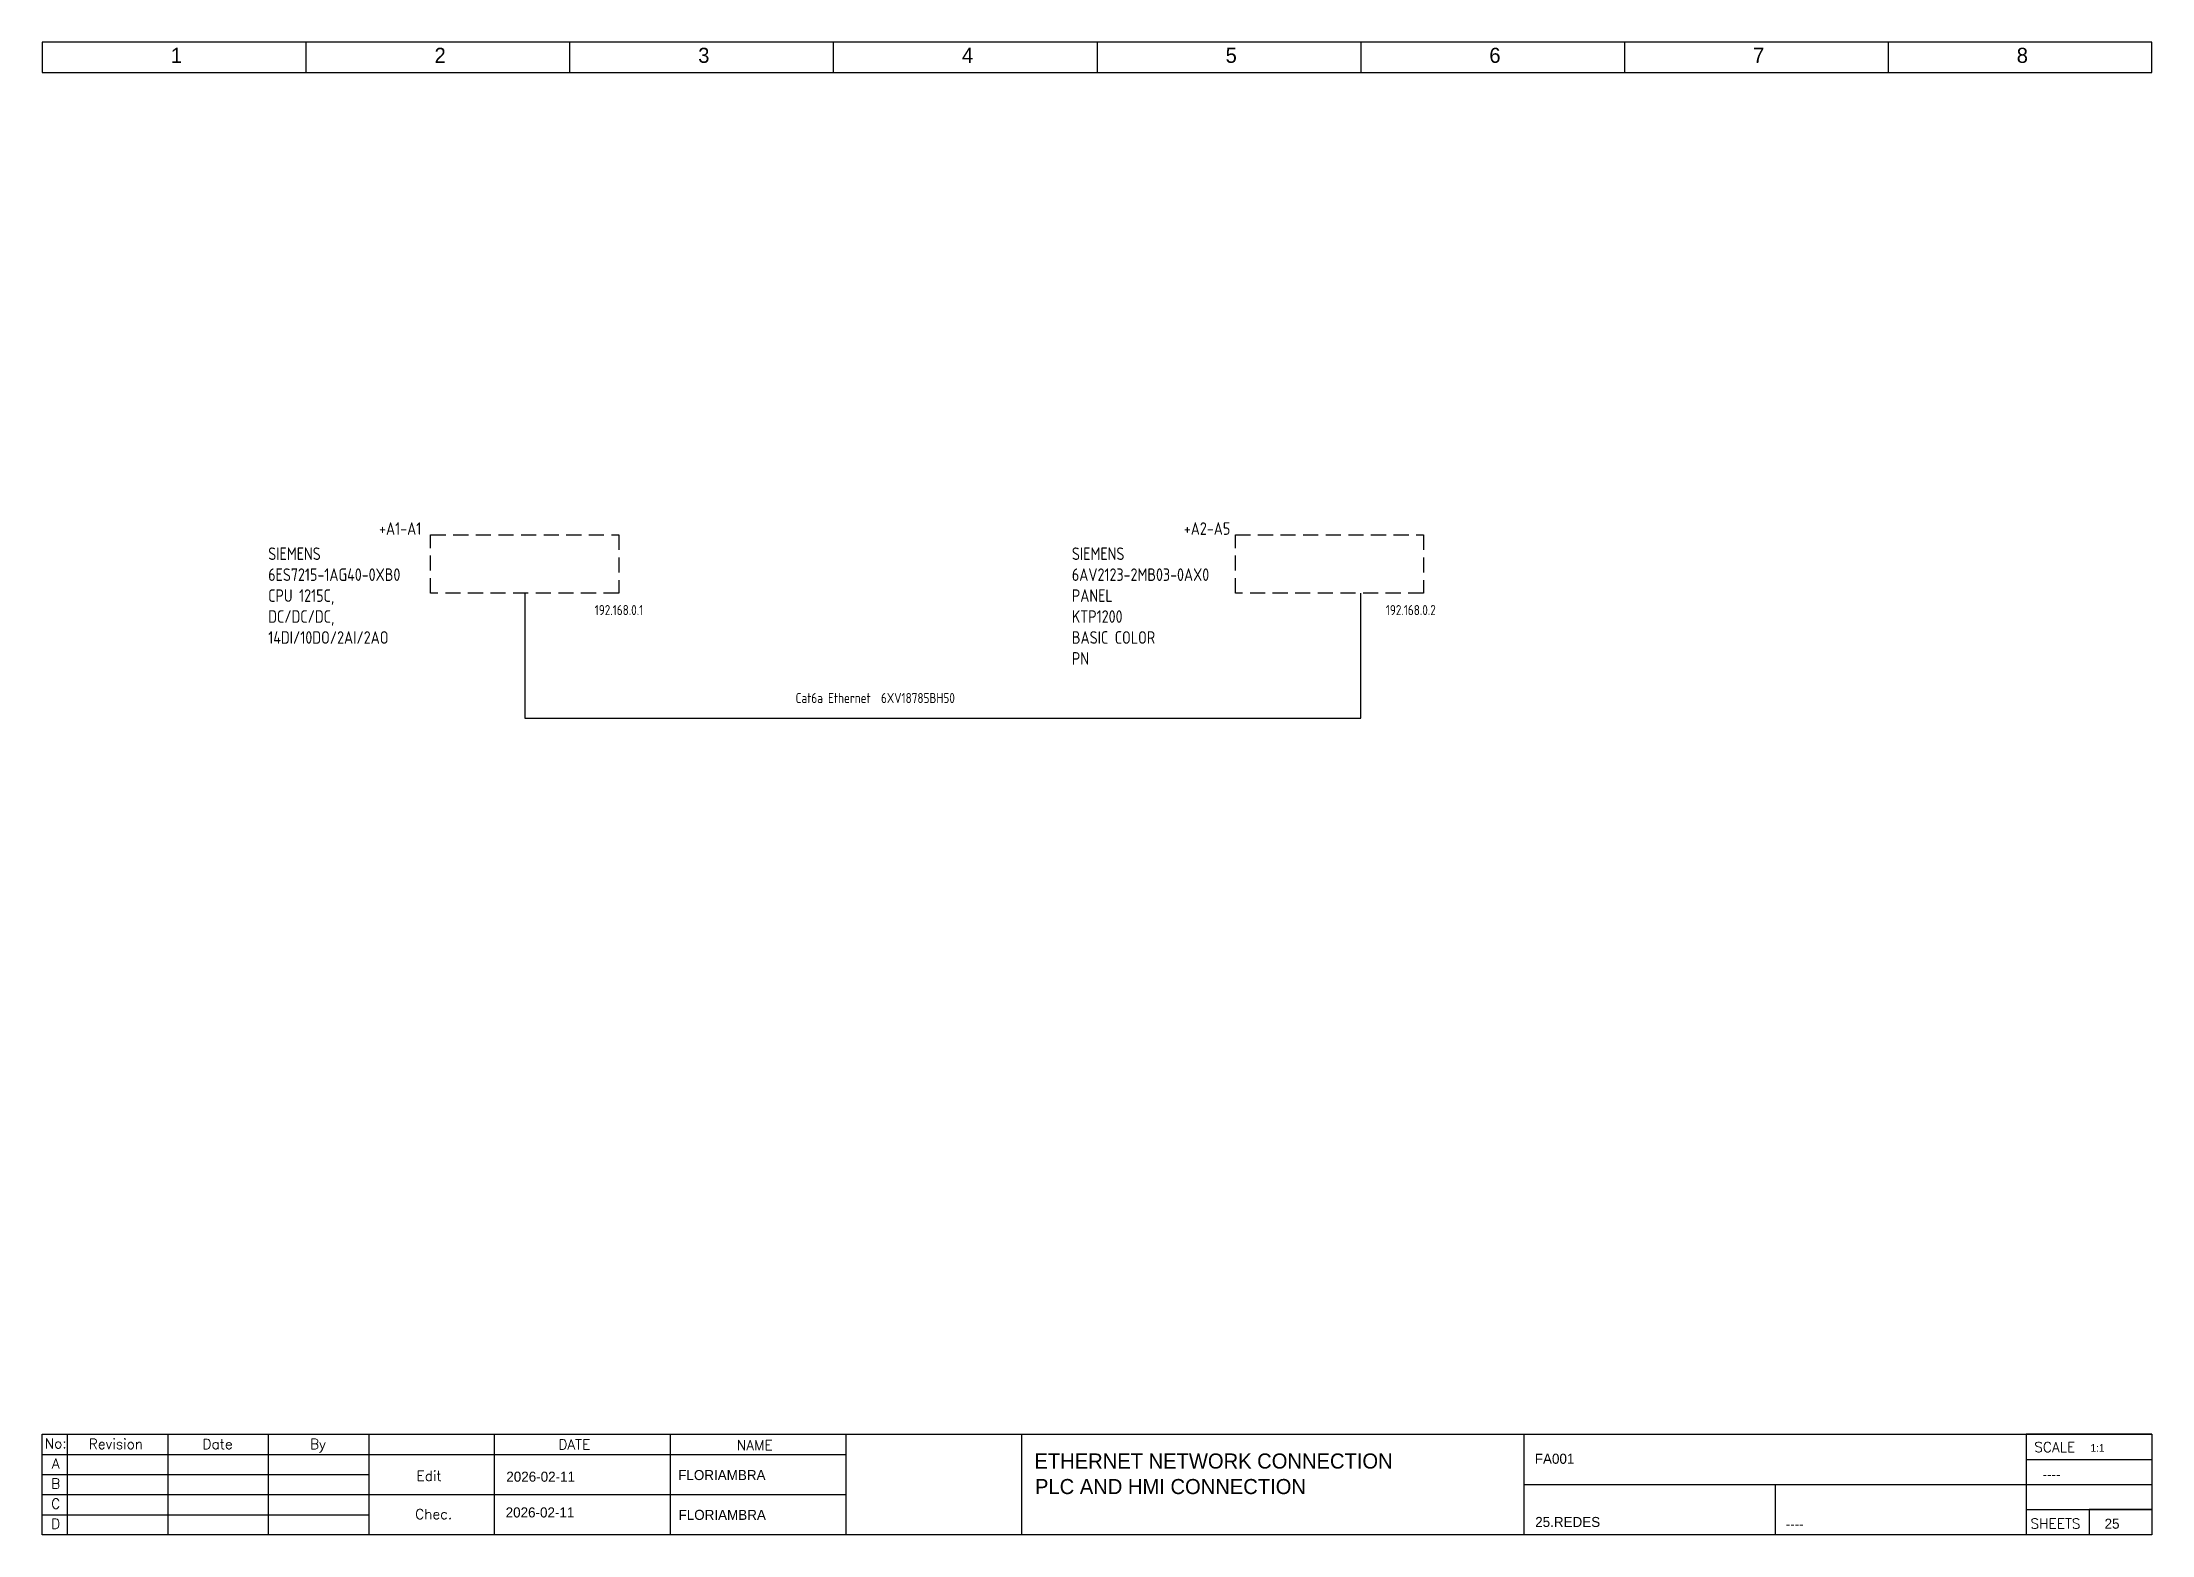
# Model space of a CAD drawing. Header units: millimetres. Extents: x 0 to 420, y 0 to 297.
import ezdxf
from ezdxf.enums import TextEntityAlignment as Align

# ---------------------------------------------------------------- set-up
doc = ezdxf.new("R2010")
doc.units = ezdxf.units.MM
doc.header["$LTSCALE"] = 6
doc.linetypes.add('DASHED', pattern=[0.75, 0.5, -0.25])
for name, color, linetype in [('025', 1, 'Continuous'), ('05', 6, 'Continuous'), ('MISC', 2, 'Continuous'), ('WIREFIXED', 130, 'Continuous')]:
    doc.layers.add(name, color=color, linetype=linetype)
doc.layers.add('nombre tags', color=200, linetype='Continuous', lineweight=0)
doc.styles.add('WD', font='romans.shx')
doc.styles.add('WD_IEC', font='ISOCP2.shx', dxfattribs={"width": 0.9, "height": 4})

# ---------------------------------------------------------------- blocks, each defined once
blk = doc.blocks.new('IEC_tblock_a3_floriambra')
at = {"layer": '05'}
for p, q in [((-840, 0), (-840, 20)), ((-840, 0), (-840, 20)), ((-840, 20), (-420, 20)), ((-835, 20), (-835, 0)), ((-815, 20), (-815, 0)), ((-795, 20), (-795, 0)), ((-775, 20), (-775, 0)), ((-750, 20), (-750, 0)), ((-715, 20), (-715, 0)), ((-680, 20), (-680, 0)), ((-645, 20), (-645, 0)), ((-545, 20), (-545, 0)), ((-420, 20), (-445, 20)), ((-445, 20), (-445, 0)), ((-445, 20), (-445, 15)), ((-420, 20), (-420, 0)), ((-840, 16), (-775, 16)), ((-775, 16), (-680, 16)), ((-445, 15), (-420, 15)), ((-840, 12), (-775, 12)), ((-545, 10), (-445, 10)), ((-495, 10), (-495, 0)), ((-445, 10), (-420, 10)), ((-840, 8), (-775, 8)), ((-775, 8), (-680, 8)), ((-445, 5), (-420, 5)), ((-420, 5), (-432.5, 5)), ((-432.5, 5), (-432.5, 0)), ((-840, 4), (-775, 4)), ((-420, 0), (-840, 0))]:
    blk.add_line(p, q, dxfattribs=at)
at = {"flags": 4}
for tag, p, height in [('SCALA', (-432.21, 16.54), 1.5), ('AUTHOR', (-713.38, 10.89), 2), ('DESCRIPT_PROYECT', (-642.46, 13.18), 3), ('CODIGO_PROYECT', (-542.84, 14.13), 2), ('INSTALACION', (-441.74, 11.01), 2), ('FECHA_CREA', (-747.6, 10.56), 2), ('DESCRIPCION_1', (-642.34, 8.1), 3), ('LOCALIZACION', (-441.61, 6.6), 2), ('FECHA_EDIT', (-747.73, 3.45), 2), ('REVISADO', (-713.31, 2.96), 2), ('DESCRIPCION_2', (-642.22, 3.39), 3), ('ARCHIVO', (-542.76, 1.55), 2), ('COMENTARIO', (-492.87, 1.14), 2), ('PAG', (-429.4, 1.2), 2)]:
    blk.add_attdef(tag, p, '', height=height, dxfattribs=at)
at = {"layer": '025', "style": 'WD'}
for s, p in [('No:', (-837.31, 17.19)), ('Revision', (-825.33, 17.07)), ('Date', (-805.08, 17.05)), ('By', (-785.09, 17.06)), ('NAME', (-698.14, 16.82)), ('SCALE', (-439.33, 16.45)), ('A', (-837.31, 13.19)), ('B', (-837.31, 9.19)), ('C', (-837.31, 5.19)), ('D', (-837.31, 1.19))]:
    blk.add_text(s, height=2, dxfattribs=at).set_placement(p, align=Align.CENTER)
for s, p in [('DATE', (-737.24, 16.98)), ('Edit', (-765.46, 10.72)), ('Chec.', (-765.74, 3.12)), ('SHEETS', (-444.15, 1.23))]:
    blk.add_text(s, height=2, dxfattribs=at).set_placement(p)

msp = doc.modelspace()

# ---------------------------------------------------------------- linework, layer by layer
at = {"layer": '05'}
for p, q in [((0, 297), (0, 291)), ((420, 297), (0, 297)), ((52.5, 297), (52.5, 291)), ((105, 297), (105, 291)), ((157.5, 297), (157.5, 291)), ((210, 297), (210, 291)), ((262.5, 297), (262.5, 291)), ((315, 297), (315, 291)), ((367.5, 297), (367.5, 291)), ((420, 291), (420, 297)), ((0, 291), (420, 291))]:
    msp.add_line(p, q, dxfattribs=at)
at = {"layer": 'MISC', "linetype": 'DASHED'}
for points in [[(77.34, 198.98), (114.77, 198.98), (114.77, 187.35), (77.34, 187.35)], [(237.55, 198.98), (274.97, 198.98), (274.97, 187.35), (237.55, 187.35)]]:
    msp.add_lwpolyline(points, close=True, dxfattribs=at)
at = {"layer": 'WIREFIXED'}
for p, q in [((96.06, 187.35), (96.06, 162.5)), ((262.5, 162.5), (262.5, 187.35)), ((96.06, 162.5), (262.5, 162.5))]:
    msp.add_line(p, q, dxfattribs=at)

# ---------------------------------------------------------------- block references
ref = msp.add_blockref('IEC_tblock_a3_floriambra', (840, 0))
ref.add_attrib('FECHA_EDIT', '2026-02-11', (92.27, 3.45), dxfattribs={"height": 2})
ref.add_attrib('FECHA_CREA', '2026-02-11', (92.4, 10.56), dxfattribs={"height": 2})
ref.add_attrib('REVISADO', 'FLORIAMBRA', (126.69, 2.96), dxfattribs={"height": 2})
ref.add_attrib('AUTHOR', 'FLORIAMBRA', (126.62, 10.89), dxfattribs={"height": 2})
ref.add_attrib('DESCRIPCION_1', 'PLC AND HMI CONNECTION', (197.66, 8.1), dxfattribs={"height": 3})
ref.add_attrib('DESCRIPT_PROYECT', 'ETHERNET NETWORK CONNECTION', (197.54, 13.18), dxfattribs={"height": 3})
ref.add_attrib('CODIGO_PROYECT', 'FA001', (297.16, 14.13), dxfattribs={"height": 2})
ref.add_attrib('ARCHIVO', '25.REDES', (297.24, 1.55), dxfattribs={"height": 2})
ref.add_attrib('COMENTARIO', '----', (347.13, 1.14), dxfattribs={"height": 2})
ref.add_attrib('PAG', '25', (410.6, 1.2), dxfattribs={"height": 2})
ref.add_attrib('INSTALACION', '----', (398.26, 11.01), dxfattribs={"height": 2})
ref.add_attrib('SCALA', '1:1', (407.79, 16.54), dxfattribs={"height": 1.5})

# ---------------------------------------------------------------- texts
at = {"layer": '05', "char_height": 3, "attachment_point": 1}
for s, insert in [('1', (25.61, 295.89)), ('2', (78.11, 295.89)), ('3', (130.61, 295.89)), ('4', (183.11, 295.89)), ('5', (235.61, 295.89)), ('6', (288.11, 295.89)), ('7', (340.61, 295.89)), ('8', (393.11, 295.89))]:
    msp.add_mtext_dynamic_manual_height_columns(s, width=14.5619, gutter_width=12.5, heights=[0], dxfattribs=dict(at, insert=insert))
at = {"layer": 'MISC', "linetype": 'DASHED', "char_height": 2, "attachment_point": 1, "style": 'WD_IEC'}
for s, insert in [('192.168.0.1', (110, 185)), ('192.168.0.2', (267.5, 185))]:
    msp.add_mtext_dynamic_manual_height_columns(s, width=32.5, gutter_width=10, heights=[0], dxfattribs=dict(at, insert=insert))
at = {"layer": 'nombre tags', "linetype": 'DASHED', "char_height": 2.5, "attachment_point": 1, "style": 'WD_IEC'}
for s, insert in [('+A1-A1', (67.07, 201.47)), ('+A2-A5', (227.29, 201.47)), ('SIEMENS\\P6ES7215-1AG40-0XB0\\PCPU 1215C, DC/DC/DC, 14DI/10DO/2AI/2AO', (45, 196.47)), ('SIEMENS\\P6AV2123-2MB03-0AX0\\PPANEL\\PKTP1200 BASIC COLOR PN', (205, 196.47))]:
    msp.add_mtext_dynamic_manual_height_columns(s, width=18.484, gutter_width=10, heights=[0], dxfattribs=dict(at, insert=insert))
at = {"layer": 'nombre tags', "insert": (150, 167.5), "char_height": 2, "attachment_point": 1, "style": 'WD_IEC'}
msp.add_mtext_dynamic_manual_height_columns('Cat6a Ethernet  6XV18785BH50', width=41.1261, gutter_width=10, heights=[4.91], dxfattribs=at)

doc.saveas('drawing.dxf')
